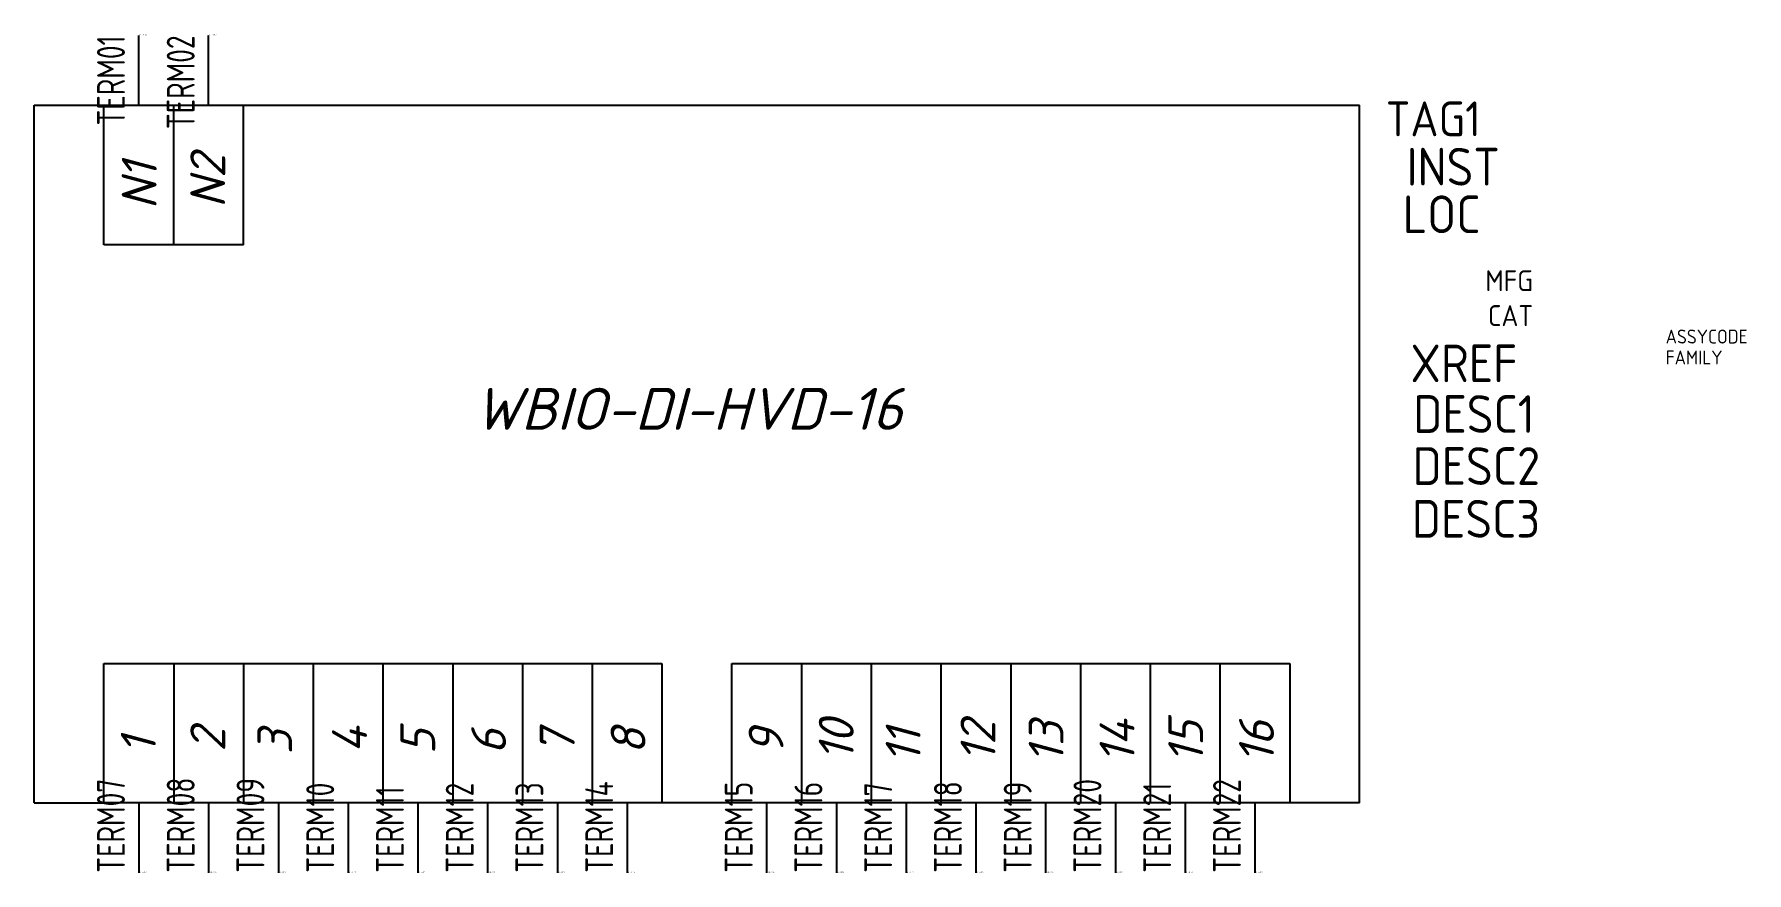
# Model space of a CAD drawing. Header units: millimetres. Extents: x -8 to 115, y 0 to 60.
import ezdxf
from ezdxf.enums import TextEntityAlignment as Align

# ---------------------------------------------------------------- set-up
doc = ezdxf.new("R2010")
doc.units = ezdxf.units.MM
doc.styles.add('WD_IEC', font='ISOCP2.shx', dxfattribs={"width": 0.9, "height": 4})
doc.styles.add('текст', font='isocpeui.ttf')

msp = doc.modelspace()

# ---------------------------------------------------------------- linework, layer by layer
for p, q in [((0, 55), (0, 60)), ((5, 55), (5, 60)), ((-7.5, 55), (87.5, 55)), ((-7.5, 5), (-7.5, 55)), ((-2.5, 45), (-2.5, 55)), ((2.5, 45), (2.5, 55)), ((7.5, 45), (7.5, 55)), ((87.5, 5), (87.5, 55)), ((2.5, 45), (-2.5, 45)), ((7.5, 45), (2.5, 45)), ((-2.5, 15), (2.5, 15)), ((-2.5, 5), (-2.5, 15)), ((2.5, 15), (7.5, 15)), ((2.5, 15), (2.5, 5)), ((7.5, 15), (12.5, 15)), ((7.5, 15), (7.5, 5)), ((12.5, 15), (17.5, 15)), ((12.5, 15), (12.5, 5)), ((17.5, 15), (22.5, 15)), ((17.5, 15), (17.5, 5)), ((22.5, 15), (27.5, 15)), ((22.5, 15), (22.5, 5)), ((27.5, 15), (27.5, 5)), ((27.5, 15), (32.5, 15)), ((32.5, 15), (37.5, 15)), ((32.5, 15), (32.5, 5)), ((37.5, 15), (37.5, 5)), ((42.5, 15), (47.5, 15)), ((42.5, 5), (42.5, 15)), ((47.5, 15), (52.5, 15)), ((47.5, 15), (47.5, 5)), ((52.5, 15), (57.5, 15)), ((52.5, 15), (52.5, 5)), ((57.5, 15), (62.5, 15)), ((57.5, 15), (57.5, 5)), ((62.5, 15), (67.5, 15)), ((62.5, 15), (62.5, 5)), ((67.5, 15), (72.5, 15)), ((67.5, 15), (67.5, 5)), ((72.5, 15), (72.5, 5)), ((72.5, 15), (77.5, 15)), ((77.5, 15), (82.5, 15)), ((77.5, 15), (77.5, 5)), ((82.5, 15), (82.5, 5)), ((-7.5, 5), (-2.5, 5)), ((87.5, 5), (-2.5, 5)), ((0, 5), (0, 0)), ((5, 5), (5, 0)), ((10, 5), (10, 0)), ((15, 5), (15, 0)), ((20, 5), (20, 0)), ((25, 5), (25, 0)), ((30, 5), (30, 0)), ((35, 5), (35, 0)), ((45, 5), (45, 0)), ((50, 5), (50, 0)), ((55, 5), (55, 0)), ((60, 5), (60, 0)), ((65, 5), (65, 0)), ((70, 5), (70, 0)), ((75, 5), (75, 0)), ((80, 5), (80, 0))]:
    msp.add_line(p, q)

# ---------------------------------------------------------------- texts
at = {"style": 'текст'}
for s, p in [('N2', (6.19, 47.63)), ('N1', (1.28, 47.53)), ('10', (51.24, 8.01)), ('12', (61.4, 7.92)), ('13', (66.29, 7.83)), ('14', (71.37, 7.83)), ('15', (76.29, 7.83)), ('16', (81.37, 7.83)), ('1', (1.21, 8.48)), ('2', (6.19, 8.67)), ('3', (10.99, 8.48)), ('4', (16.35, 8.58)), ('5', (21.24, 8.48)), ('6', (26.32, 8.48)), ('7', (31.24, 8.48)), ('8', (36.32, 8.48)), ('9', (46.21, 8.48)), ('11', (56.04, 7.83))]:
    msp.add_text(s, height=2.5, rotation=90, dxfattribs=at).set_placement(p)
msp.add_text('WBIO-DI-HVD-16', height=3, dxfattribs=at).set_placement((24.05, 31.74))
at = {"style": 'WD_IEC', "width": 0.8}
for tag, p in [('TERM01', (-1, 60)), ('TERM02', (4, 60))]:
    msp.add_attdef(tag, text='', height=2, rotation=90, dxfattribs=at).set_placement(p, align=Align.RIGHT)
at = {"style": 'WD_IEC', "flags": 1}
for tag, p, height in [('X2TERM01', (0, 60), 0.08), ('X2TERM02', (5, 60), 0.08), ('X2LINK', (0, 55), 0.01), ('ASSYCODE', (109.45, 37.92), 1), ('FAMILY', (109.45, 36.42), 1), ('X8TERM07', (0, 0), 0.08), ('X8TERM08', (5, 0), 0.08), ('X8TERM09', (10, 0), 0.08), ('X8TERM10', (15, 0), 0.08), ('X8TERM11', (20, 0), 0.08), ('X8TERM12', (25, 0), 0.08), ('X8TERM13', (30, 0), 0.08), ('X8TERM14', (35, 0), 0.08), ('X8TERM15', (45, 0), 0.08), ('X8TERM16', (50, 0), 0.08), ('X8TERM17', (55, 0), 0.08), ('X8TERM18', (60, 0), 0.08), ('X8TERM19', (65, 0), 0.08), ('X8TERM20', (70, 0), 0.08), ('X8TERM21', (75, 0), 0.08), ('X8TERM22', (80, 0), 0.08)]:
    msp.add_attdef(tag, p, '', height=height, dxfattribs=at)
at = {"style": 'WD_IEC'}
msp.add_attdef('TAG1', (89.38, 52.77), 'A', height=2.5, dxfattribs=at)
for tag, p in [('INST', (97.57, 49.24)), ('LOC', (96.18, 45.83)), ('XREF', (98.82, 35.15)), ('DESC1', (100.06, 31.52)), ('DESC2', (100.45, 27.79)), ('DESC3', (100.45, 24.01))]:
    msp.add_attdef(tag, text='', height=2.7, dxfattribs=at).set_placement(p, align=Align.RIGHT)
at = {"style": 'WD_IEC', "flags": 9}
for tag, p in [('MFG', (99.95, 41.67)), ('CAT', (99.95, 39.17))]:
    msp.add_attdef(tag, text='', height=1.5, dxfattribs=at).set_placement(p, align=Align.RIGHT)
at = {"style": 'WD_IEC', "width": 0.8}
for tag, p in [('TERM07', (-1, 0)), ('TERM08', (4, 0)), ('TERM09', (9, 0)), ('TERM10', (14, 0)), ('TERM12', (24, 0)), ('TERM13', (29, 0)), ('TERM14', (34, 0)), ('TERM15', (44, 0)), ('TERM16', (49, 0)), ('TERM17', (54, 0)), ('TERM18', (59, 0)), ('TERM19', (64, 0)), ('TERM20', (69, 0)), ('TERM21', (74, 0)), ('TERM22', (79, 0)), ('TERM11', (19, 0))]:
    msp.add_attdef(tag, p, '', height=2, rotation=90, dxfattribs=at)

doc.saveas('drawing.dxf')
